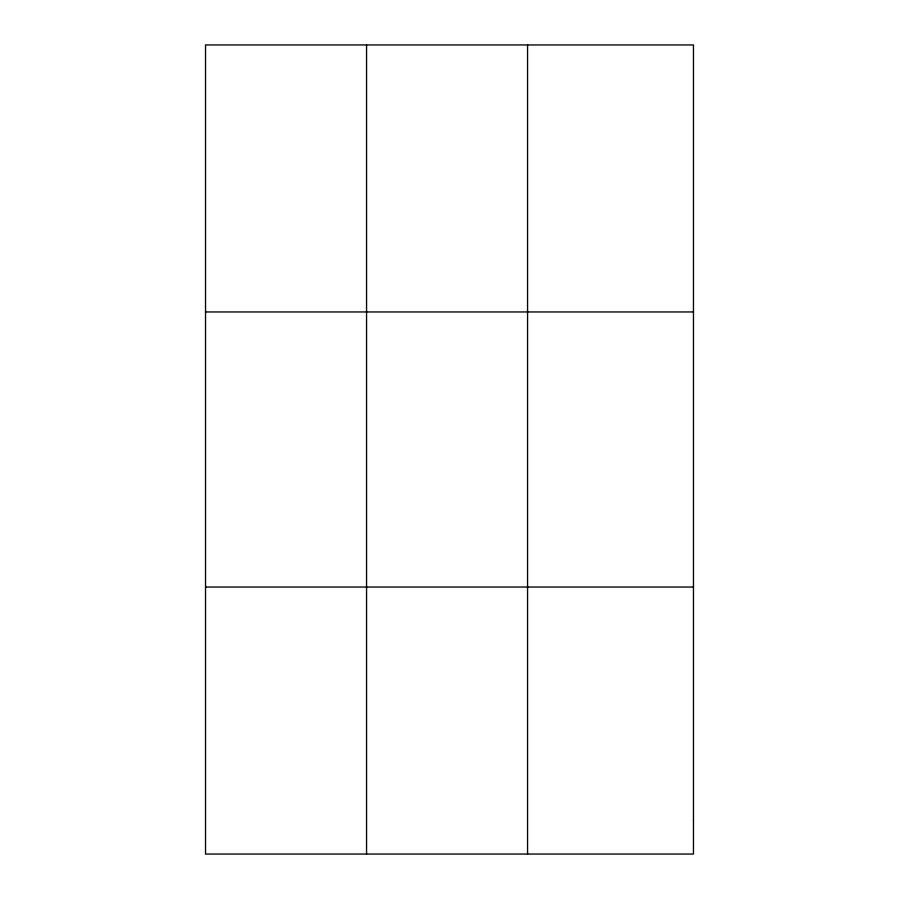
<?xml version="1.0" encoding="UTF-8"?>
<svg xmlns="http://www.w3.org/2000/svg" width="899" height="899" viewBox="0 0 899 899"><rect width="100%" height="100%" fill="white"/><g stroke="black" fill="none" stroke-linecap="round" stroke-linejoin="round"><path stroke-width="1.35" d="M366.556 854.05L366.556 44.95M527.567 854.05L527.567 44.95M205.534 311.953L693.466 311.953M205.534 587.047L693.466 587.047M693.466 820.675L693.466 854.05L205.534 854.05L205.534 44.95L693.466 44.95L693.466 820.675"/></g></svg>
